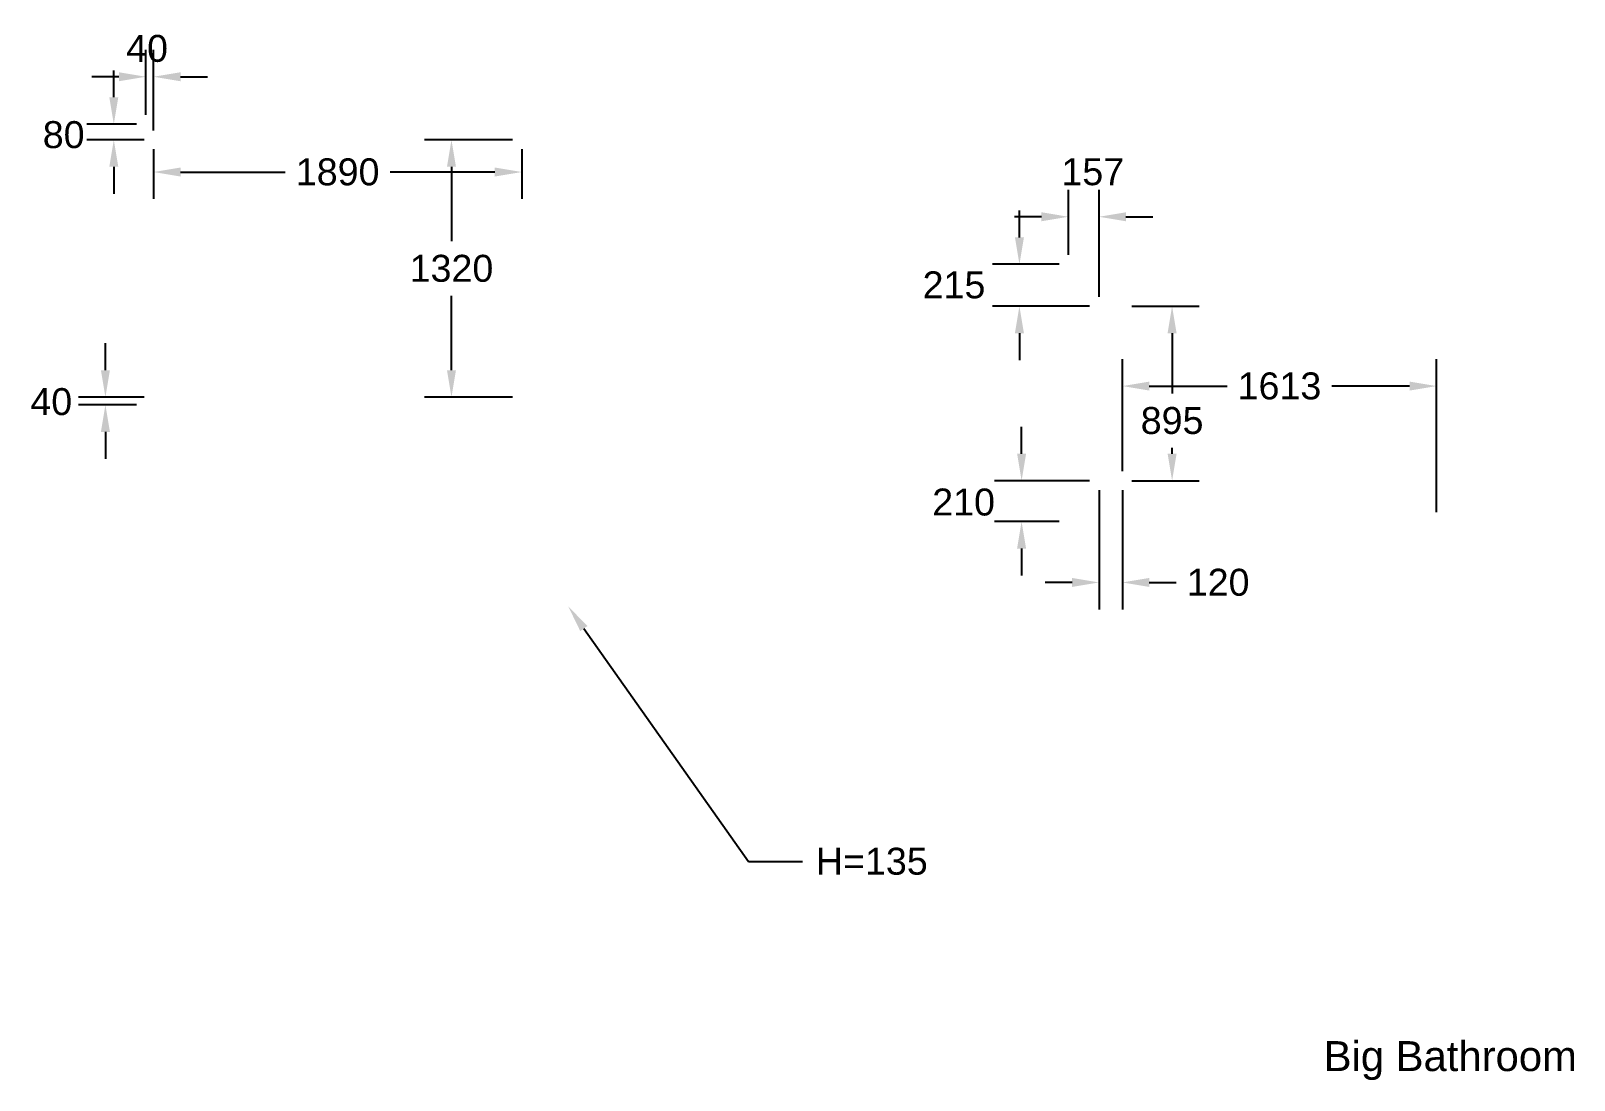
# Paper-space layout 'BigBathroom' of a CAD drawing. Header units: inches. Extents: x 0.1 to 10.4, y 0.5 to 7.5.
import ezdxf
from ezdxf import colors
from ezdxf.entities.mleader import LeaderData, LeaderLine
from ezdxf.math import Vec2, Vec3

# ---------------------------------------------------------------- set-up
doc = ezdxf.new("R2010")
doc.units = ezdxf.units.IN
doc.header["$MEASUREMENT"] = 0
doc.layers.add('FL Annotation', color=251, linetype='Continuous')
doc.styles.get("Standard").update_dxf_attribs({"font": 'arial.ttf'})
doc.dimstyles.get("Standard").update_dxf_attribs({"dimtxt": 0.18, "dimasz": 0.18, "dimexe": 0.18, "dimexo": 0.0625, "dimgap": 0.09, "dimtad": 0, "dimtih": 1, "dimtoh": 1, "dimdec": 0, "dimzin": 0, "dimdsep": 46, "dimtxsty": 'Standard', "dimcen": 0.09, "dimadec": 0, "dimazin": 0, "dimtfac": 1, "dimtdec": 0, "dimtofl": 0, "dimtmove": 0, "dimatfit": 3, "dimfxl": 1, "dimtolj": 1, "dimtzin": 0, "dimarcsym": 0})

# ---------------------------------------------------------------- blocks, each defined once
blk = doc.blocks.new('*D43')
at = {"layer": 'FL Annotation', "color": 0, "lineweight": -2, "transparency": 16777216}
for p, q in [((0.8884487131546575, 6.936056350553532), (0.8884487131546575, 7.370870129086313)), ((0.9405320464879908, 6.831889683886864), (0.9405320464879908, 7.370870129086313)), ((0.7084487131546575, 7.190870129086314), (0.5284487131546575, 7.190870129086314)), ((1.120532046487991, 7.190870129086314), (1.300532046487991, 7.190870129086314))]:
    blk.add_line(p, q, dxfattribs=at)
at = {"layer": 'FL Annotation', "color": 0, "transparency": 16777216}
for points in [[(0.7084487131546575, 7.220870129086314), (0.7084487131546575, 7.160870129086313), (0.8884487131546575, 7.190870129086314)], [(1.120532046487991, 7.220870129086314), (1.120532046487991, 7.160870129086313), (0.9405320464879908, 7.190870129086314)]]:
    blk.add_solid(points, dxfattribs=at)
at = {"layer": 'FL Annotation', "color": 0, "transparency": 16777216, "insert": (0.8969280496881851, 7.379166980541839), "char_height": 0.18, "attachment_point": 5}
blk.add_mtext('\\A1;40', dxfattribs=at)
blk = doc.blocks.new('*D44')
at = {"layer": 'FL Annotation', "color": 0, "lineweight": -2, "transparency": 16777216}
for p, q in [((0.6185598074538673, 5.230639683886865), (0.6185598074538672, 5.410639683886866)), ((0.878032046487992, 5.050639683886866), (0.4385598074538674, 5.050639683886866)), ((0.8259487131546587, 4.998556350553512), (0.4385598074538673, 4.998556350553512)), ((0.6185598074538673, 4.818556350553513), (0.6185598074538674, 4.638556350553512))]:
    blk.add_line(p, q, dxfattribs=at)
at = {"layer": 'FL Annotation', "color": 0, "transparency": 16777216}
for points in [[(0.5885598074538673, 5.230639683886865), (0.6485598074538673, 5.230639683886865), (0.6185598074538673, 5.050639683886866)], [(0.5885598074538673, 4.818556350553513), (0.6485598074538673, 4.818556350553513), (0.6185598074538673, 4.998556350553512)]]:
    blk.add_solid(points, dxfattribs=at)
at = {"layer": 'FL Annotation', "color": 0, "transparency": 16777216, "insert": (0.2564559205546074, 5.019568400115169), "char_height": 0.18, "attachment_point": 5}
blk.add_mtext('\\A1;40', dxfattribs=at)
blk = doc.blocks.new('*D45')
at = {"layer": 'FL Annotation', "color": 0, "lineweight": -2, "transparency": 16777216}
for p, q in [((6.742716573405708, 4.672472065513075), (6.742716573405708, 4.852472065513076)), ((7.197736294295266, 4.492472065513075), (6.562716573405709, 4.492472065513075)), ((6.992914685484666, 4.219034565513097), (6.562716573405709, 4.219034565513097)), ((6.742716573405708, 4.039034565513097), (6.742716573405708, 3.859034565513096))]:
    blk.add_line(p, q, dxfattribs=at)
at = {"layer": 'FL Annotation', "color": 0, "transparency": 16777216}
for points in [[(6.712716573405708, 4.672472065513075), (6.772716573405709, 4.672472065513075), (6.742716573405708, 4.492472065513075)], [(6.712716573405708, 4.039034565513097), (6.772716573405709, 4.039034565513097), (6.742716573405708, 4.219034565513097)]]:
    blk.add_solid(points, dxfattribs=at)
at = {"layer": 'FL Annotation', "color": 0, "transparency": 16777216, "insert": (6.355192355150621, 4.348629140487896), "char_height": 0.18, "attachment_point": 5}
blk.add_mtext('\\A1;210', dxfattribs=at)
blk = doc.blocks.new('*D46')
at = {"layer": 'FL Annotation', "color": 0, "lineweight": -2, "transparency": 16777216}
for p, q in [((7.055414685484663, 6.000284565513084), (7.055414685484663, 6.435582610678219)), ((7.260236294295263, 5.720336648846388), (7.260236294295263, 6.435582610678219)), ((6.875414685484663, 6.25558261067822), (6.695414685484662, 6.25558261067822)), ((7.440236294295262, 6.25558261067822), (7.620236294295263, 6.25558261067822))]:
    blk.add_line(p, q, dxfattribs=at)
at = {"layer": 'FL Annotation', "color": 0, "transparency": 16777216}
for points in [[(6.875414685484663, 6.28558261067822), (6.875414685484663, 6.225582610678219), (7.055414685484663, 6.25558261067822)], [(7.440236294295262, 6.28558261067822), (7.440236294295262, 6.225582610678219), (7.260236294295263, 6.25558261067822)]]:
    blk.add_solid(points, dxfattribs=at)
at = {"layer": 'FL Annotation', "color": 0, "transparency": 16777216, "insert": (7.218635585606131, 6.555262423920977), "char_height": 0.18, "attachment_point": 5}
blk.add_mtext('\\A1;157', dxfattribs=at)
blk = doc.blocks.new('*D70')
at = {"layer": 'FL Annotation', "color": 0, "lineweight": -2, "transparency": 16777216}
for p, q in [((7.416486294295263, 4.554972065513074), (7.416486294295263, 5.304434282078589)), ((9.516352185484664, 4.281534565513094), (9.516352185484664, 5.304434282078589)), ((7.596486294295262, 5.124434282078589), (8.116119103464314, 5.124434282078589)), ((9.336352185484664, 5.124434282078589), (8.81671937631561, 5.124434282078589))]:
    blk.add_line(p, q, dxfattribs=at)
at = {"layer": 'FL Annotation', "color": 0, "transparency": 16777216}
for points in [[(7.596486294295262, 5.154434282078589), (7.596486294295262, 5.094434282078589), (7.416486294295263, 5.124434282078589)], [(9.336352185484664, 5.154434282078589), (9.336352185484664, 5.094434282078589), (9.516352185484664, 5.124434282078589)]]:
    blk.add_solid(points, dxfattribs=at)
at = {"layer": 'FL Annotation', "color": 0, "transparency": 16777216, "insert": (8.466419239889962, 5.124434282078589), "char_height": 0.18, "attachment_point": 5}
blk.add_mtext('\\A1;1613', dxfattribs=at)
blk = doc.blocks.new('*D71')
at = {"layer": 'FL Annotation', "color": 0, "lineweight": -2, "transparency": 16777216}
for p, q in [((6.728294299119951, 6.117784565513086), (6.728294299119951, 6.297784565513087)), ((6.992914685484666, 5.937784565513086), (6.548294299119952, 5.937784565513086)), ((7.197736294295266, 5.65783664884639), (6.548294299119952, 5.65783664884639)), ((6.728294299119952, 5.477836648846391), (6.728294299119952, 5.29783664884639))]:
    blk.add_line(p, q, dxfattribs=at)
at = {"layer": 'FL Annotation', "color": 0, "transparency": 16777216}
for points in [[(6.698294299119951, 6.117784565513086), (6.758294299119951, 6.117784565513086), (6.728294299119952, 5.937784565513086)], [(6.698294299119952, 5.477836648846391), (6.758294299119952, 5.477836648846391), (6.728294299119952, 5.65783664884639)]]:
    blk.add_solid(points, dxfattribs=at)
at = {"layer": 'FL Annotation', "color": 0, "transparency": 16777216, "insert": (6.290941696641298, 5.799463469612462), "char_height": 0.18, "attachment_point": 5}
blk.add_mtext('\\A1;215', dxfattribs=at)
blk = doc.blocks.new('*D72')
at = {"layer": 'FL Annotation', "color": 0, "lineweight": -2, "transparency": 16777216}
for p, q in [((7.478986294295266, 5.65783664884639), (7.928783704903464, 5.65783664884639)), ((7.748783704903464, 5.477836648846391), (7.748783704903464, 5.075154357179737)), ((7.748783704903464, 4.672472065513076), (7.748783704903464, 4.711348081599929)), ((7.478986294295266, 4.492472065513076), (7.928783704903464, 4.492472065513076))]:
    blk.add_line(p, q, dxfattribs=at)
at = {"layer": 'FL Annotation', "color": 0, "transparency": 16777216}
for points in [[(7.718783704903464, 5.477836648846391), (7.778783704903464, 5.477836648846391), (7.748783704903464, 5.65783664884639)], [(7.718783704903464, 4.672472065513076), (7.778783704903464, 4.672472065513076), (7.748783704903464, 4.492472065513076)]]:
    blk.add_solid(points, dxfattribs=at)
at = {"layer": 'FL Annotation', "color": 0, "transparency": 16777216, "insert": (7.748783704903463, 4.893251219389829), "char_height": 0.18, "attachment_point": 5}
blk.add_mtext('\\A1;895', dxfattribs=at)
blk = doc.blocks.new('*D73')
at = {"layer": 'FL Annotation', "color": 0, "lineweight": -2, "transparency": 16777216}
for p, q in [((7.260236294295263, 4.429972065513074), (7.260236294295263, 3.63272979252266)), ((7.416486294295263, 4.429972065513074), (7.416486294295263, 3.63272979252266)), ((7.080236294295263, 3.81272979252266), (6.900236294295262, 3.81272979252266)), ((7.596486294295262, 3.81272979252266), (7.776486294295262, 3.81272979252266))]:
    blk.add_line(p, q, dxfattribs=at)
at = {"layer": 'FL Annotation', "color": 0, "transparency": 16777216}
for points in [[(7.080236294295263, 3.84272979252266), (7.080236294295263, 3.78272979252266), (7.260236294295263, 3.81272979252266)], [(7.596486294295262, 3.84272979252266), (7.596486294295262, 3.78272979252266), (7.416486294295263, 3.81272979252266)]]:
    blk.add_solid(points, dxfattribs=at)
at = {"layer": 'FL Annotation', "color": 0, "transparency": 16777216, "insert": (8.056554507119273, 3.81272979252266), "char_height": 0.18, "attachment_point": 5}
blk.add_mtext('\\A1;120', dxfattribs=at)
blk = doc.blocks.new('*D74')
at = {"layer": 'FL Annotation', "color": 0, "lineweight": -2, "transparency": 16777216}
for p, q in [((0.9405320464879908, 6.706889683886866), (0.9405320464879908, 6.374332908699706)), ((3.401469546487994, 6.706889683886866), (3.401469546487994, 6.374332908699706)), ((1.120532046487991, 6.554332908699706), (1.821007617770393, 6.554332908699706)), ((3.221469546487993, 6.554332908699706), (2.520993975205591, 6.554332908699706))]:
    blk.add_line(p, q, dxfattribs=at)
at = {"layer": 'FL Annotation', "color": 0, "transparency": 16777216}
for points in [[(1.120532046487991, 6.584332908699706), (1.120532046487991, 6.524332908699706), (0.9405320464879908, 6.554332908699706)], [(3.221469546487993, 6.584332908699706), (3.221469546487993, 6.524332908699706), (3.401469546487994, 6.554332908699706)]]:
    blk.add_solid(points, dxfattribs=at)
at = {"layer": 'FL Annotation', "color": 0, "transparency": 16777216, "insert": (2.171000796487992, 6.554332908699706), "char_height": 0.18, "attachment_point": 5}
blk.add_mtext('\\A1;1890', dxfattribs=at)
blk = doc.blocks.new('*D75')
at = {"layer": 'FL Annotation', "color": 0, "lineweight": -2, "transparency": 16777216}
for p, q in [((3.338969546487995, 6.769389683886869), (2.751863349829388, 6.769389683886869)), ((2.931863349829388, 6.58938968388687), (2.931863349829388, 6.091979213218377)), ((2.931863349829388, 5.230639683886857), (2.931863349829388, 5.728050154555348)), ((3.338969546487996, 5.050639683886857), (2.751863349829388, 5.050639683886857))]:
    blk.add_line(p, q, dxfattribs=at)
at = {"layer": 'FL Annotation', "color": 0, "transparency": 16777216}
for points in [[(2.901863349829388, 6.58938968388687), (2.961863349829387, 6.58938968388687), (2.931863349829388, 6.769389683886869)], [(2.901863349829388, 5.230639683886857), (2.961863349829387, 5.230639683886857), (2.931863349829388, 5.050639683886857)]]:
    blk.add_solid(points, dxfattribs=at)
at = {"layer": 'FL Annotation', "color": 0, "transparency": 16777216, "insert": (2.931863349829389, 5.91001468388686), "char_height": 0.18, "attachment_point": 5}
blk.add_mtext('\\A1;1320', dxfattribs=at)
blk = doc.blocks.new('*D76')
at = {"layer": 'FL Annotation', "color": 0, "lineweight": -2, "transparency": 16777216}
for p, q in [((0.6746778604078267, 7.053556350553535), (0.6746778604078267, 7.233556350553536)), ((0.8259487131546579, 6.873556350553535), (0.4946778604078268, 6.873556350553535)), ((0.8780320464879913, 6.769389683886869), (0.4946778604078268, 6.769389683886869)), ((0.6746778604078268, 6.58938968388687), (0.6746778604078268, 6.409389683886869))]:
    blk.add_line(p, q, dxfattribs=at)
at = {"layer": 'FL Annotation', "color": 0, "transparency": 16777216}
for points in [[(0.6446778604078267, 7.053556350553535), (0.7046778604078268, 7.053556350553535), (0.6746778604078267, 6.873556350553535)], [(0.6446778604078268, 6.58938968388687), (0.7046778604078269, 6.58938968388687), (0.6746778604078267, 6.769389683886869)]]:
    blk.add_solid(points, dxfattribs=at)
at = {"layer": 'FL Annotation', "color": 0, "transparency": 16777216, "insert": (0.3394191456531388, 6.802978583391528), "char_height": 0.18, "attachment_point": 5}
blk.add_mtext('\\A1;80', dxfattribs=at)

psp = doc.layouts.new('BigBathroom')

# ---------------------------------------------------------------- texts
at = {"layer": 'FL Annotation', "color": 0, "insert": (8.762133999710478, 0.7482929499466522), "char_height": 0.2, "attachment_point": 1}
psp.add_mtext_dynamic_manual_height_columns('Big Bathroom', width=1.851164207198785, gutter_width=1, heights=[0], dxfattribs=at)

# ---------------------------------------------------------------- dimensions: what is measured, and where the dimension line sits
at = {"layer": 'FL Annotation', "color": 252}
for base, p1, p2, picture, middle in [((0.8884487131546575, 7.190870129086314), (0.9405320464879908, 6.769389683886864), (0.8884487131546575, 6.873556350553532), '*D43', (0.8969280496881851, 7.379166980541839)), ((7.055414685484663, 6.25558261067822), (7.260236294295263, 5.657836648846388), (7.055414685484663, 5.937784565513084), '*D46', (7.218635585606131, 6.555262423920977))]:
    dim = psp.add_linear_dim(base=base, p1=p1, p2=p2, dimstyle='Standard', override={"dimlfac": -767.9999999999999, "dimtmove": 2}, dxfattribs=at)
    dim.commit()
    dim.dimension.update_dxf_attribs({"geometry": picture, "text_midpoint": middle, "dimtype": 160})
for base, p1, p2, override, picture, middle in [((0.6746778604078267, 6.873556350553535), (0.9405320464879908, 6.769389683886866), (0.8884487131546575, 6.873556350553532), {"dimlfac": -767.9999999999999, "dimtmove": 2}, '*D76', (0.3394191456531388, 6.802978583391528)), ((6.728294299119952, 5.937784565513086), (7.260236294295263, 5.657836648846389), (7.055414685484663, 5.937784565513084), {"dimlfac": -767.9999999999999, "dimtmove": 2}, '*D71', (6.290941696641298, 5.799463469612462)), ((7.748783704903464, 5.65783664884639), (7.416486294295263, 4.492472065513074), (7.416486294295263, 5.657836648846389), {"dimlfac": -767.9999999999999}, '*D72', (7.748783704903463, 4.893251219389829)), ((0.6185598074538673, 4.998556350553512), (0.9405320464879916, 5.050639683886864), (0.8884487131546582, 4.99855635055351), {"dimlfac": -767.9999999999999, "dimtmove": 2}, '*D44', (0.2564559205546074, 5.019568400115169)), ((6.742716573405708, 4.492472065513075), (7.055414685484663, 4.219034565513095), (7.260236294295263, 4.492472065513073), {"dimlfac": -767.9999999999999, "dimtmove": 2}, '*D45', (6.355192355150621, 4.348629140487896))]:
    dim = psp.add_linear_dim(base=base, p1=p1, p2=p2, angle=90, dimstyle='Standard', override=override, dxfattribs=at)
    dim.commit()
    dim.dimension.update_dxf_attribs({"geometry": picture, "text_midpoint": middle, "dimtype": 160})
for base, p1, p2, picture, middle in [((3.401469546487994, 6.554332908699706), (0.9405320464879908, 6.769389683886866), (3.401469546487994, 6.769389683886866), '*D74', (2.171000796487992, 6.554332908699706)), ((9.516352185484664, 5.124434282078589), (7.416486294295263, 4.492472065513074), (9.516352185484664, 4.219034565513094), '*D70', (8.466419239889962, 5.124434282078589)), ((7.416486294295263, 3.81272979252266), (7.260236294295263, 4.492472065513074), (7.416486294295263, 4.492472065513074), '*D73', (8.056554507119273, 3.81272979252266))]:
    dim = psp.add_linear_dim(base=base, p1=p1, p2=p2, dimstyle='Standard', override={"dimlfac": -767.9999999999999}, dxfattribs=at)
    dim.commit()
    dim.dimension.update_dxf_attribs({"geometry": picture, "text_midpoint": middle})
dim = psp.add_linear_dim(base=(2.931863349829388, 6.769389683886869), p1=(3.401469546487994, 5.050639683886855), p2=(3.401469546487994, 6.769389683886866), angle=90, dimstyle='Standard', override={"dimlfac": -767.9999999999999}, dxfattribs=at)
dim.commit()
dim.dimension.update_dxf_attribs({"geometry": '*D75', "text_midpoint": (2.931863349829389, 5.91001468388686)})

# ---------------------------------------------------------------- leaders
ml = psp.add_multileader_mtext('Standard', dxfattribs=at)
ml.set_content('H=135', color=252)
ml.set_leader_properties()
ml.build(insert=Vec2(0, 0))
ml.multileader.update_dxf_attribs({"dogleg_length": 0.36, "arrow_head_size": 0.18})
ctx = ml.context
ctx.base_point, ctx.char_height, ctx.arrow_head_size, ctx.landing_gap_size, ctx.plane_origin = Vec3(5.277501056973152, 1.948728704180724), 0.18, 0.18, 0.09, Vec3(3.712863154493064, 3.651643284543404)
notes = []
notes.append((ctx, [(0, (1, 1, 0), (4.917501056973151, 1.948728704180724), (1, 0), 0.36, [(0, [(3.712863154493064, 3.651643284543404)], 0, [])])]))
ctx.mtext.insert, ctx.mtext.flow_direction = Vec3(5.367501056973151, 2.040324884262579), 5
for ctx, leaders in notes:
    for number, flags, end, landing, length, lines in leaders:
        leader = LeaderData()
        leader.index, (leader.has_last_leader_line, leader.has_dogleg_vector, leader.attachment_direction) = number, flags
        leader.last_leader_point, leader.dogleg_vector, leader.dogleg_length = Vec3(end), Vec3(landing), length
        for number, points, colour, breaks in lines:
            line = LeaderLine()
            line.index, line.vertices, line.color, line.breaks = number, Vec3.list(points), colors.encode_raw_color(colour), breaks
            leader.lines.append(line)
        ctx.leaders.append(leader)

doc.saveas('drawing.dxf')
